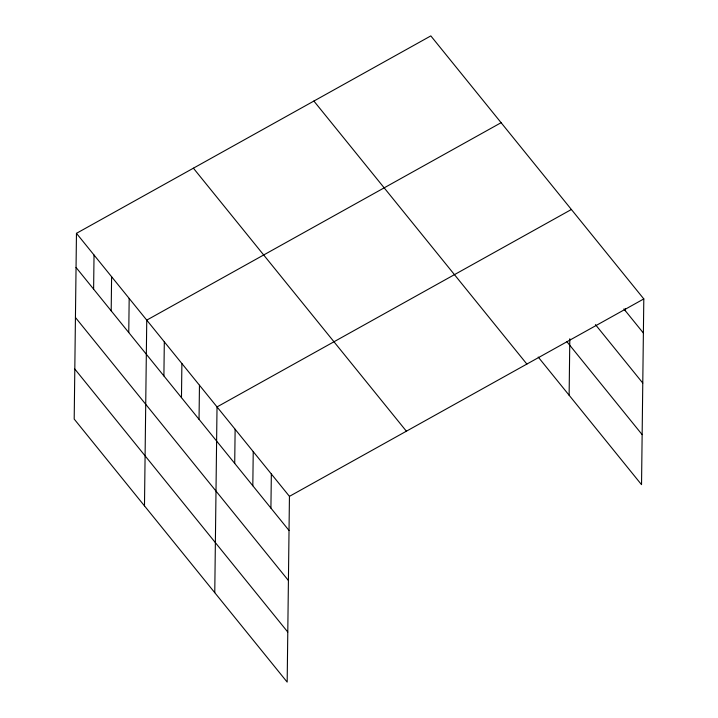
<?xml version="1.0" encoding="UTF-8"?>
<svg xmlns="http://www.w3.org/2000/svg" width="718" height="718" viewBox="0 0 718 718"><rect width="100%" height="100%" fill="white"/><g stroke="black" fill="none" stroke-linecap="round" stroke-linejoin="round"><path stroke-width="1.08" d="M76.467 233.332L74.196 419.079L287.173 682.1L289.444 496.353L76.467 233.332L430.827 35.9L643.804 298.921L641.533 484.668L538.204 357.052M93.618 289.148L94.031 255.034M111.191 310.849L111.604 276.726M128.755 332.542L129.177 298.428M144.48 505.876L146.75 320.129L501.11 122.697M163.901 375.945L164.314 341.822M181.474 397.646L181.887 363.523M199.039 419.339L199.46 385.225M214.763 592.673L217.024 406.926L571.393 209.494M234.714 463.397L235.127 429.283M252.817 485.754L253.23 451.64M270.919 508.111L271.341 473.997M569.123 395.241L569.814 338.761M625.288 310.679L625.315 308.48M289.444 496.353L643.804 298.921M623.897 308.964L643.391 333.035M595.428 324.608L642.781 383.08M566.924 341.732L642.143 434.632M313.892 101.05L526.868 364.071M193.402 168.183L406.379 431.195M76.045 267.446L289.022 530.467M75.435 317.491L288.412 580.503M74.807 369.043L287.783 632.064"/></g></svg>
